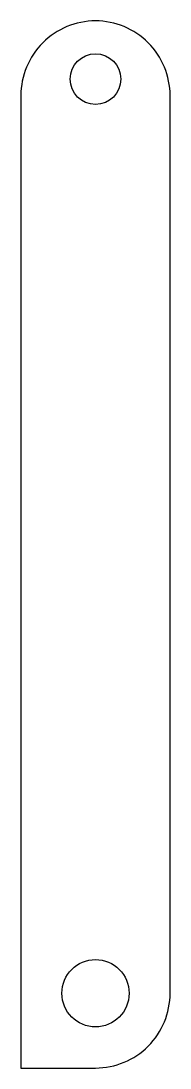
# Model space of a CAD drawing. Extents: x 847 to 865, y 801 to 927.
import ezdxf

# ---------------------------------------------------------------- set-up
doc = ezdxf.new("R2010")
doc.units = 0
doc.layers.get('0').update_dxf_attribs({"linetype": 'CONTINUOUS'})

msp = doc.modelspace()

# ---------------------------------------------------------------- linework, layer by layer
msp.add_lwpolyline([(847.01, 801.24), (856.01, 801.24, 0.414214), (865.01, 810.24), (865.01, 918.24, 0.414214), (856.01, 927.24), (856.01, 927.24, 0.414214), (847.01, 918.24)], format="xyb", close=True)
for centre, radius in [((856.01, 920.24), 3.05), ((856.01, 810.24), 4.05)]:
    msp.add_circle(centre, radius)

doc.saveas('drawing.dxf')
